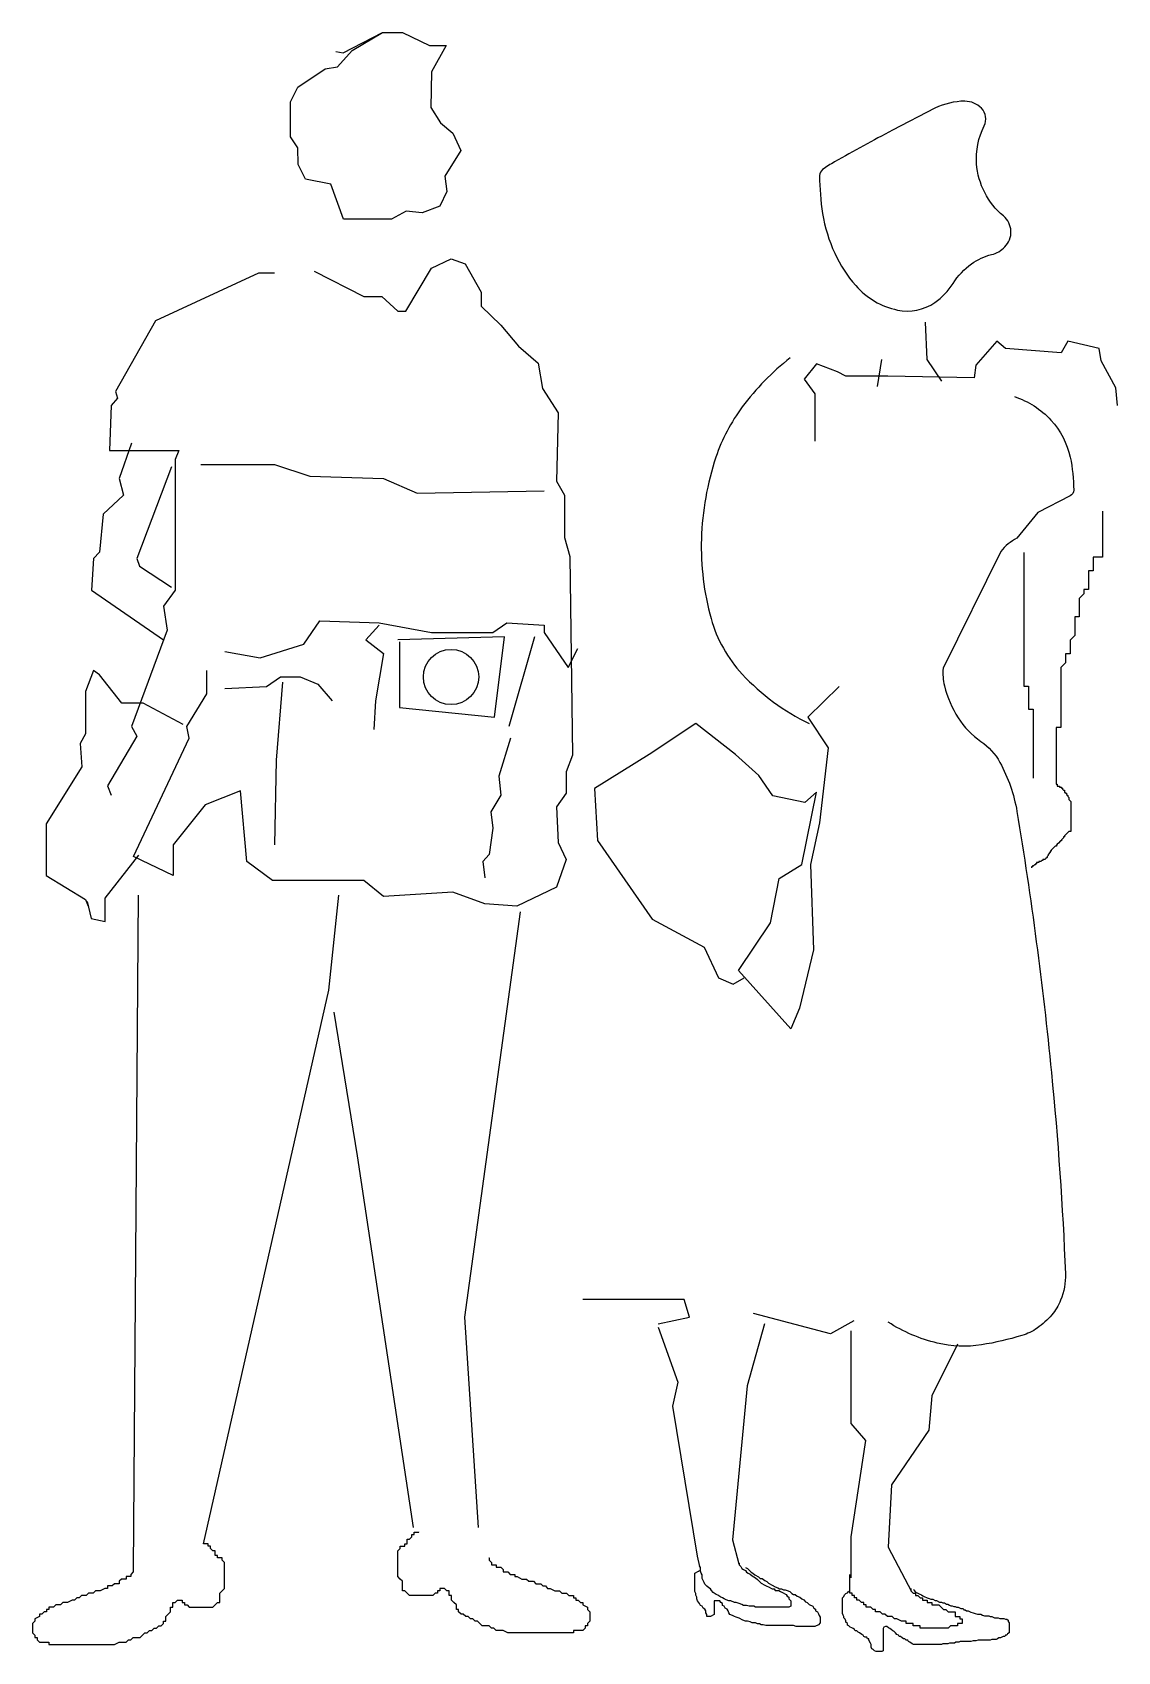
# Model space of a CAD drawing. Extents: x -0.47 to 0.67, y -0.01 to 1.69.
import ezdxf

# ---------------------------------------------------------------- set-up
doc = ezdxf.new("R2010")
doc.units = 0
doc.header["$LTSCALE"] = 100
doc.header["$MEASUREMENT"] = 0
doc.layers.add('P-PESSOA', color=2, linetype='CONTINUOUS')

msp = doc.modelspace()

# ---------------------------------------------------------------- linework, layer by layer
at = {"layer": 'P-PESSOA', "linetype": 'CONTINUOUS'}
for p, q in [((0.4676, 1.3874), (0.4695, 1.3483)), ((0.4219, 1.3483), (0.4174, 1.3199)), ((0.4695, 1.3483), (0.485, 1.3253))]:
    msp.add_line(p, q, dxfattribs=at)
for points in [[(-0.1509, 1.6716), (-0.1432, 1.6701), (-0.102, 1.6916), (-0.0808, 1.6916), (-0.0524, 1.6778), (-0.0351, 1.6778), (-0.0505, 1.6502), (-0.0512, 1.6126), (-0.0409, 1.5965), (-0.028, 1.5858), (-0.0196, 1.5674), (-0.0364, 1.5406), (-0.0344, 1.5245), (-0.0415, 1.5092), (-0.0602, 1.5023), (-0.0769, 1.5038), (-0.0923, 1.4954), (-0.1426, 1.4954), (-0.1561, 1.5322), (-0.1825, 1.5375), (-0.1902, 1.5529), (-0.1908, 1.5705), (-0.1985, 1.582), (-0.1985, 1.6188), (-0.1906, 1.6342), (-0.1619, 1.6532), (-0.149, 1.6555), (-0.1335, 1.6724), (-0.102, 1.6916)], [(-0.1734, 1.441), (-0.1213, 1.4142), (-0.1026, 1.4142), (-0.0859, 1.3988), (-0.0775, 1.3988), (-0.0505, 1.4441), (-0.0299, 1.454), (-0.0151, 1.4487), (0.0016, 1.4188), (0.0016, 1.4042), (0.0222, 1.3843), (0.0409, 1.3621), (0.0615, 1.3444), (0.066, 1.3176), (0.0827, 1.2923), (0.0808, 1.2203), (0.0892, 1.2057), (0.0892, 1.1613), (0.0949, 1.1414), (0.0975, 0.933), (0.0911, 0.9153), (0.0911, 0.8931), (0.0808, 0.8785), (0.0827, 0.841), (0.0911, 0.8234), (0.0808, 0.7943), (0.039, 0.7743), (0.0055, 0.7766), (-0.028, 0.7889), (-0.1007, 0.7843), (-0.1213, 0.8012), (-0.2172, 0.8012), (-0.2442, 0.8211), (-0.2507, 0.8954), (-0.288, 0.8808), (-0.3215, 0.8387), (-0.3215, 0.8065), (-0.3633, 0.8264), (-0.3047, 0.9506), (-0.3073, 0.9628), (-0.2861, 0.9973), (-0.2861, 1.0218)], [(-0.2153, 1.4387), (-0.232, 1.4387), (-0.3401, 1.3889), (-0.382, 1.3146), (-0.3801, 1.3077), (-0.3865, 1.3), (-0.3884, 1.2525), (-0.3157, 1.2525), (-0.3195, 1.2433), (-0.3195, 1.1061), (-0.3318, 1.0893), (-0.3279, 1.064), (-0.3652, 0.9628), (-0.3595, 0.9529), (-0.3903, 0.9008), (-0.3865, 0.8908)], [(0.6697, 1.2999), (0.6677, 1.3183), (0.6523, 1.3467), (0.6504, 1.3597), (0.6175, 1.3674), (0.6105, 1.3551), (0.5519, 1.3597), (0.5429, 1.3674), (0.521, 1.3421), (0.5191, 1.329), (0.4284, 1.3306), (0.3846, 1.3306), (0.3756, 1.3352), (0.3537, 1.3437), (0.3408, 1.3276), (0.3518, 1.3123), (0.3518, 1.2624)], [(-0.3652, 1.2602), (-0.3781, 1.2234), (-0.3736, 1.2057), (-0.3949, 1.1858), (-0.3987, 1.146), (-0.4052, 1.1391), (-0.4071, 1.1061), (-0.3318, 1.054)], [(-0.3234, 1.2356), (-0.3595, 1.1391), (-0.3569, 1.1314), (-0.3234, 1.1092)], [(-0.2925, 1.2379), (-0.2153, 1.2379), (-0.178, 1.2257), (-0.1007, 1.2234), (-0.0653, 1.208), (0.0679, 1.2103)], [(0.6537, 1.1891), (0.6537, 1.1408), (0.644, 1.1408), (0.644, 1.1263), (0.6392, 1.1263), (0.6392, 1.1069), (0.6343, 1.1069), (0.6343, 1.1021), (0.6295, 1.0972), (0.6295, 1.0779), (0.6247, 1.0779), (0.6247, 1.0586), (0.6198, 1.0537), (0.6198, 1.0392), (0.615, 1.0392), (0.615, 1.0296), (0.6101, 1.0247), (0.6101, 0.9619), (0.6053, 0.9619), (0.6053, 0.9025), (0.6064, 0.9025), (0.6064, 0.9004), (0.6086, 0.9004), (0.6086, 0.8993), (0.6108, 0.8993), (0.6108, 0.8982), (0.6119, 0.8982), (0.6119, 0.8971), (0.613, 0.896), (0.6141, 0.896), (0.6141, 0.8938), (0.6151, 0.8938), (0.6151, 0.8928), (0.6162, 0.8928), (0.6162, 0.8917), (0.6173, 0.8906), (0.6173, 0.8895), (0.6184, 0.8884), (0.6184, 0.8862), (0.6206, 0.8841), (0.6206, 0.8526), (0.6184, 0.8526), (0.6173, 0.8515), (0.6162, 0.8504), (0.6151, 0.8493), (0.6141, 0.8482), (0.6141, 0.8471), (0.613, 0.8471), (0.613, 0.8461), (0.6119, 0.845), (0.6108, 0.8439), (0.6108, 0.8428), (0.6097, 0.8428), (0.6075, 0.8406), (0.6064, 0.8395), (0.6054, 0.8385), (0.6054, 0.8374), (0.6043, 0.8374), (0.601, 0.8341), (0.5999, 0.833), (0.5999, 0.8319), (0.5988, 0.8319), (0.5988, 0.8309), (0.5967, 0.8287), (0.5967, 0.8276), (0.5956, 0.8265), (0.5956, 0.8254), (0.5945, 0.8243), (0.5934, 0.8233), (0.5912, 0.8233), (0.5912, 0.8222), (0.5901, 0.8222), (0.5891, 0.8211), (0.5869, 0.8211), (0.5869, 0.82), (0.5847, 0.82), (0.5847, 0.8189), (0.5836, 0.8189), (0.5836, 0.8178), (0.5825, 0.8178), (0.5815, 0.8167), (0.5804, 0.8167), (0.5804, 0.8157), (0.5793, 0.8157), (0.5793, 0.8146)], [(0.5714, 1.1456), (0.5714, 1.0054), (0.5763, 1.0054), (0.5763, 0.9812), (0.5811, 0.9812), (0.5811, 0.9087)], [(-0.2674, 1.0418), (-0.2301, 1.0349), (-0.1844, 1.0494), (-0.1677, 1.0739), (-0.1052, 1.0716), (-0.0505, 1.0617), (0.0139, 1.0617), (0.0287, 1.0716), (0.0679, 1.0694), (0.0679, 1.0617), (0.093, 1.0249), (0.1033, 1.0448)], [(-0.1052, 1.0694), (-0.1194, 1.054), (-0.1007, 1.0395), (-0.1091, 0.9897), (-0.111, 0.9598)], [(-0.084, 1.0517), (-0.084, 0.9828), (0.0158, 0.9728), (0.0261, 1.0571), (-0.0859, 1.054)], [(0.0576, 1.0571), (0.0306, 0.9628)], [(-0.3112, 0.9651), (-0.353, 0.9874), (-0.3755, 0.9874), (-0.3987, 1.0172), (-0.4052, 1.0218), (-0.4135, 0.9996), (-0.4135, 0.9552), (-0.4193, 0.9452), (-0.4174, 0.9207), (-0.4547, 0.8609), (-0.4547, 0.8065), (-0.4135, 0.7812), (-0.4109, 0.7743)], [(-0.2674, 1.0027), (-0.2236, 1.005), (-0.2088, 1.0149), (-0.1882, 1.0149), (-0.1696, 1.0073), (-0.1548, 0.9897)], [(-0.2069, 1.0096), (-0.2134, 0.9276), (-0.2153, 0.8387)], [(0.3775, 1.005), (0.3447, 0.9728), (0.3659, 0.9406), (0.3569, 0.8617), (0.3473, 0.818), (0.3505, 0.7284), (0.3357, 0.6671), (0.3267, 0.6456), (0.2719, 0.7069), (0.3054, 0.7567), (0.3144, 0.8035), (0.3382, 0.818), (0.3537, 0.8939), (0.3415, 0.8831), (0.308, 0.89), (0.2932, 0.9115), (0.2687, 0.9337), (0.2269, 0.9659), (0.178, 0.9337), (0.1207, 0.8977), (0.1239, 0.8433), (0.1812, 0.7605), (0.2359, 0.7314), (0.2507, 0.6992), (0.2662, 0.6923), (0.2777, 0.6992)], [(0.0325, 0.9506), (0.0203, 0.9107), (0.0222, 0.8908), (0.0119, 0.8732), (0.0139, 0.8563), (0.01, 0.8287), (0.0036, 0.8211), (0.0055, 0.8042)], [(-0.4118, 0.7791), (-0.4077, 0.7613), (-0.3929, 0.7582), (-0.3929, 0.7828), (-0.3575, 0.828)], [(-0.3582, 0.7858), (-0.3634, 0.0779), (-0.3636, 0.0779), (-0.3636, 0.0754), (-0.366, 0.0729), (-0.366, 0.0705), (-0.371, 0.0705), (-0.371, 0.068), (-0.3759, 0.068), (-0.3783, 0.0656), (-0.3783, 0.0631), (-0.3832, 0.0631), (-0.3857, 0.0607), (-0.3906, 0.0607), (-0.3906, 0.0582), (-0.3931, 0.0582), (-0.398, 0.0557), (-0.4029, 0.0557), (-0.4054, 0.0533), (-0.4103, 0.0533), (-0.4127, 0.0508), (-0.4177, 0.0508), (-0.4201, 0.0484), (-0.4226, 0.0484), (-0.425, 0.0459), (-0.4275, 0.0459), (-0.4324, 0.0435), (-0.4373, 0.0435), (-0.4398, 0.041), (-0.4447, 0.041), (-0.4472, 0.0385), (-0.4521, 0.0385), (-0.4521, 0.0361), (-0.4545, 0.0361), (-0.4545, 0.0336), (-0.457, 0.0336), (-0.4594, 0.0312), (-0.4619, 0.0312), (-0.4619, 0.0287), (-0.4668, 0.0263), (-0.4668, 0.0238), (-0.4693, 0.0214), (-0.4693, 0.0115), (-0.4668, 0.0091), (-0.4668, 0.0066), (-0.4644, 0.0066), (-0.4644, 0.0042), (-0.4619, 0.0017), (-0.4521, 0.0017), (-0.4521, -0.0008), (-0.3832, -0.0008), (-0.3783, 0.0017), (-0.371, 0.0017), (-0.3685, 0.0042), (-0.366, 0.0042), (-0.3636, 0.0066), (-0.3562, 0.0066), (-0.3537, 0.0091), (-0.3513, 0.0115), (-0.3488, 0.0115), (-0.3464, 0.014), (-0.3439, 0.014), (-0.3415, 0.0164), (-0.339, 0.0164), (-0.3365, 0.0189), (-0.3341, 0.0189), (-0.3316, 0.0214), (-0.3316, 0.0238), (-0.3292, 0.0238), (-0.3292, 0.0287), (-0.3267, 0.0312), (-0.3242, 0.0336), (-0.3242, 0.0385), (-0.3218, 0.0385), (-0.3218, 0.0435), (-0.3193, 0.0435), (-0.3169, 0.0459), (-0.312, 0.0459), (-0.312, 0.0435), (-0.3095, 0.0435), (-0.3095, 0.041), (-0.307, 0.041), (-0.3046, 0.0385), (-0.28, 0.0385), (-0.2775, 0.041), (-0.2751, 0.0435), (-0.2726, 0.0435), (-0.2726, 0.0533), (-0.2702, 0.0557), (-0.2677, 0.0582), (-0.2677, 0.0852), (-0.2702, 0.0877), (-0.2702, 0.0901), (-0.2751, 0.0901), (-0.2751, 0.0926), (-0.2775, 0.0926), (-0.2775, 0.0975), (-0.28, 0.0975), (-0.2825, 0.1), (-0.2825, 0.1024), (-0.2849, 0.1024), (-0.2849, 0.1049), (-0.2898, 0.1049), (-0.2898, 0.1051), (-0.158, 0.6862), (-0.1477, 0.7858)], [(0.0428, 0.7682), (-0.0158, 0.3429), (-0.0016, 0.1222)], [(-0.1528, 0.6632), (-0.1284, 0.5123), (-0.0698, 0.1222)], [(0.1876, 0.336), (0.2205, 0.3429), (0.2147, 0.3613), (0.1085, 0.3613)], [(0.393, 0.3391), (0.3685, 0.3253), (0.2874, 0.3468)], [(0.1876, 0.3322), (0.2082, 0.2747), (0.2024, 0.2494), (0.2285, 0.092), (0.231, 0.0813)], [(0.299, 0.336), (0.281, 0.2709), (0.2655, 0.1092), (0.272, 0.0839)], [(0.3897, 0.3284), (0.3897, 0.2311), (0.4052, 0.2134), (0.3897, 0.1123), (0.3897, 0.0694)], [(0.5017, 0.3146), (0.4747, 0.2602), (0.4715, 0.2242), (0.4322, 0.1667), (0.429, 0.1016), (0.4535, 0.0548)], [(0.0099, 0.0901), (0.0101, 0.0901), (0.0101, 0.0877), (0.0125, 0.0852), (0.0125, 0.0828), (0.0175, 0.0828), (0.0175, 0.0803), (0.0224, 0.0803), (0.0248, 0.0779), (0.0248, 0.0754), (0.0297, 0.0754), (0.0322, 0.0729), (0.0371, 0.0729), (0.0371, 0.0705), (0.0396, 0.0705), (0.0445, 0.068), (0.0494, 0.068), (0.0519, 0.0656), (0.0568, 0.0656), (0.0592, 0.0631), (0.0642, 0.0631), (0.0666, 0.0607), (0.0691, 0.0607), (0.0715, 0.0582), (0.074, 0.0582), (0.0789, 0.0557), (0.0838, 0.0557), (0.0863, 0.0533), (0.0912, 0.0533), (0.0937, 0.0508), (0.0986, 0.0508), (0.0986, 0.0484), (0.101, 0.0484), (0.101, 0.0459), (0.1035, 0.0459), (0.1059, 0.0435), (0.1084, 0.0435), (0.1084, 0.041), (0.1133, 0.0385), (0.1133, 0.0361), (0.1158, 0.0336), (0.1158, 0.0238), (0.1133, 0.0214), (0.1133, 0.0189), (0.1109, 0.0189), (0.1109, 0.0164), (0.1084, 0.014), (0.0986, 0.014), (0.0986, 0.0115), (0.0297, 0.0115), (0.0248, 0.014), (0.0175, 0.014), (0.015, 0.0164), (0.0125, 0.0164), (0.0101, 0.0189), (0.0027, 0.0189), (0.0002, 0.0214), (-0.0022, 0.0238), (-0.0047, 0.0238), (-0.0071, 0.0263), (-0.0096, 0.0263), (-0.012, 0.0287), (-0.0145, 0.0287), (-0.017, 0.0312), (-0.0194, 0.0312), (-0.0219, 0.0336), (-0.0219, 0.0361), (-0.0243, 0.0361), (-0.0243, 0.041), (-0.0268, 0.0435), (-0.0293, 0.0459), (-0.0293, 0.0508), (-0.0317, 0.0508), (-0.0317, 0.0557), (-0.0342, 0.0557), (-0.0366, 0.0582), (-0.0415, 0.0582), (-0.0415, 0.0557), (-0.044, 0.0557), (-0.044, 0.0533), (-0.0465, 0.0533), (-0.0489, 0.0508), (-0.0735, 0.0508), (-0.076, 0.0533), (-0.0784, 0.0557), (-0.0809, 0.0557), (-0.0809, 0.0656), (-0.0833, 0.068), (-0.0858, 0.0705), (-0.0858, 0.0975), (-0.0833, 0.1), (-0.0833, 0.1024), (-0.0784, 0.1024), (-0.0784, 0.1049), (-0.076, 0.1049), (-0.076, 0.1098), (-0.0735, 0.1098), (-0.071, 0.1122), (-0.071, 0.1147), (-0.0686, 0.1147), (-0.0686, 0.1172), (-0.0637, 0.1172), (-0.0637, 0.1174)], [(0.2792, 0.08), (0.2811, 0.079), (0.285, 0.0752), (0.2869, 0.0742), (0.2889, 0.0723), (0.2927, 0.0703), (0.2947, 0.0684), (0.2966, 0.0684), (0.2995, 0.0664), (0.3014, 0.0655), (0.3034, 0.0635), (0.3073, 0.0616), (0.3102, 0.0597), (0.3131, 0.0587), (0.315, 0.0577), (0.3169, 0.0577), (0.3189, 0.0568), (0.3208, 0.0568), (0.3227, 0.0558), (0.3256, 0.0548), (0.3276, 0.0529), (0.3295, 0.0519), (0.3314, 0.0519), (0.3334, 0.05), (0.3363, 0.049), (0.3382, 0.0471), (0.3402, 0.0461), (0.3421, 0.0442), (0.344, 0.0432), (0.346, 0.0413), (0.3498, 0.0394), (0.3508, 0.0374), (0.3527, 0.0365), (0.3527, 0.0345), (0.3547, 0.0336), (0.3556, 0.0316), (0.3566, 0.0297), (0.3576, 0.0278), (0.3576, 0.022), (0.3556, 0.02), (0.3518, 0.0181), (0.3324, 0.0181), (0.3295, 0.0191), (0.3005, 0.0191), (0.2976, 0.02), (0.2956, 0.02), (0.2937, 0.021), (0.2918, 0.021), (0.2898, 0.022), (0.286, 0.022), (0.284, 0.0229), (0.2811, 0.0239), (0.2792, 0.0239), (0.2763, 0.0249), (0.2724, 0.0268), (0.2695, 0.0278), (0.2676, 0.0287), (0.2656, 0.0297), (0.2627, 0.0307), (0.2618, 0.0326), (0.2608, 0.0345), (0.2598, 0.0365), (0.2579, 0.0374), (0.2569, 0.0394), (0.255, 0.0403), (0.255, 0.0423), (0.2531, 0.0432), (0.2521, 0.0452), (0.2463, 0.0452), (0.2463, 0.0307), (0.2424, 0.0287), (0.2385, 0.0287), (0.2385, 0.0307), (0.2376, 0.0326), (0.2376, 0.0345), (0.2366, 0.0365), (0.2347, 0.0374), (0.2337, 0.0394), (0.2318, 0.0403), (0.2308, 0.0423), (0.2289, 0.0452), (0.2279, 0.0471), (0.2279, 0.049), (0.2269, 0.051), (0.2269, 0.0529), (0.226, 0.0548), (0.226, 0.0742), (0.2298, 0.0761), (0.2308, 0.0771)], [(0.2724, 0.0848), (0.2724, 0.0829), (0.2743, 0.081), (0.2753, 0.079), (0.2772, 0.0781), (0.2792, 0.0771), (0.2802, 0.0752), (0.2821, 0.0742), (0.284, 0.0732), (0.286, 0.0713), (0.2879, 0.0703), (0.2898, 0.0694), (0.2918, 0.0674), (0.2937, 0.0655), (0.2956, 0.0635), (0.2995, 0.0616), (0.3014, 0.0606), (0.3034, 0.0597), (0.3073, 0.0577), (0.3092, 0.0577), (0.3102, 0.0558), (0.314, 0.0558), (0.316, 0.0548), (0.3179, 0.0539), (0.3218, 0.0519), (0.3227, 0.05), (0.3247, 0.049), (0.3247, 0.0471), (0.3266, 0.0452), (0.3266, 0.0394), (0.3247, 0.0384), (0.2898, 0.0384), (0.2879, 0.0394), (0.2831, 0.0394), (0.2802, 0.0403), (0.2772, 0.0403), (0.2753, 0.0413), (0.2724, 0.0423), (0.2695, 0.0432), (0.2676, 0.0432), (0.2637, 0.0452), (0.2618, 0.0452), (0.2589, 0.0461), (0.2569, 0.0471), (0.255, 0.0481), (0.2531, 0.049), (0.2501, 0.051), (0.2482, 0.0519), (0.2453, 0.0539), (0.2434, 0.0558), (0.2424, 0.0577), (0.2405, 0.0587), (0.2385, 0.0606), (0.2366, 0.0626), (0.2356, 0.0645), (0.2347, 0.0664), (0.2337, 0.0684), (0.2337, 0.0723), (0.2327, 0.0742), (0.2318, 0.0761), (0.2318, 0.08), (0.2308, 0.0819)], [(0.4526, 0.0582), (0.4526, 0.0557), (0.455, 0.0533), (0.4575, 0.0533), (0.4575, 0.0508), (0.4599, 0.0508), (0.4624, 0.0484), (0.4648, 0.0484), (0.4648, 0.0459), (0.4698, 0.0459), (0.4698, 0.0435), (0.4747, 0.0435), (0.4747, 0.041), (0.4821, 0.041), (0.4845, 0.0385), (0.487, 0.0361), (0.4894, 0.0361), (0.4919, 0.0336), (0.4993, 0.0336), (0.4993, 0.0287), (0.5042, 0.0287), (0.5042, 0.0263), (0.5066, 0.0263), (0.5066, 0.0214), (0.5017, 0.0214), (0.5017, 0.0189), (0.4943, 0.0189), (0.4919, 0.0164), (0.4624, 0.0164), (0.4624, 0.0189), (0.455, 0.0189), (0.455, 0.0214), (0.4476, 0.0214), (0.4476, 0.0238), (0.4427, 0.0238), (0.4378, 0.0263), (0.4354, 0.0263), (0.4329, 0.0287), (0.428, 0.0287), (0.4255, 0.0312), (0.4231, 0.0312), (0.4206, 0.0336), (0.4157, 0.0336), (0.4157, 0.0361), (0.4132, 0.0361), (0.4108, 0.0385), (0.4059, 0.0385), (0.4059, 0.041), (0.4034, 0.041), (0.4034, 0.0435), (0.4009, 0.0435), (0.3985, 0.0459), (0.396, 0.0459), (0.396, 0.0484), (0.3936, 0.0484), (0.3936, 0.0508), (0.3911, 0.0508), (0.3911, 0.0533), (0.3886, 0.0533), (0.3886, 0.0729)], [(0.4554, 0.0573), (0.4562, 0.0558), (0.4577, 0.0543), (0.4592, 0.0536), (0.4607, 0.0528), (0.4622, 0.052), (0.4637, 0.0513), (0.4652, 0.0505), (0.4668, 0.0498), (0.4698, 0.0483), (0.472, 0.0475), (0.4735, 0.0468), (0.4758, 0.0468), (0.4781, 0.0453), (0.4796, 0.0453), (0.4826, 0.0438), (0.4848, 0.0438), (0.4863, 0.043), (0.4879, 0.043), (0.4901, 0.0415), (0.4916, 0.0415), (0.4931, 0.0407), (0.4946, 0.04), (0.4961, 0.04), (0.4977, 0.0392), (0.4992, 0.0392), (0.5007, 0.0385), (0.5022, 0.0385), (0.5037, 0.0377), (0.5052, 0.037), (0.5075, 0.037), (0.5082, 0.0355), (0.5097, 0.0355), (0.5112, 0.0347), (0.5127, 0.0347), (0.5142, 0.034), (0.5157, 0.0332), (0.518, 0.0325), (0.5203, 0.0317), (0.5225, 0.031), (0.5263, 0.031), (0.5278, 0.0302), (0.5301, 0.0295), (0.5346, 0.0295), (0.5361, 0.0287), (0.5376, 0.0287), (0.5391, 0.0279), (0.5406, 0.0272), (0.5444, 0.0272), (0.5459, 0.0264), (0.5504, 0.0264), (0.5519, 0.0257), (0.5534, 0.0257), (0.5549, 0.0249), (0.5549, 0.0234), (0.5557, 0.0219), (0.5557, 0.0114), (0.5542, 0.0106), (0.5534, 0.0091), (0.5519, 0.0091), (0.5512, 0.0076), (0.5497, 0.0076), (0.5466, 0.0061), (0.5451, 0.0061), (0.5436, 0.0053), (0.5421, 0.0046), (0.5376, 0.0046), (0.5361, 0.0038), (0.5233, 0.0038), (0.521, 0.0031), (0.518, 0.0031), (0.5157, 0.0023), (0.5044, 0.0023), (0.5029, 0.0016), (0.4999, 0.0016), (0.4984, 0.0008), (0.4931, 0.0008), (0.4916, 0.0001), (0.4863, 0.0001), (0.4848, -0.0007), (0.4554, -0.0007), (0.4539, 0.0001), (0.4517, 0.0016), (0.4502, 0.0023), (0.4494, 0.0038), (0.4479, 0.0038), (0.4464, 0.0053), (0.4449, 0.0053), (0.4434, 0.0061), (0.4419, 0.0076), (0.4404, 0.0076), (0.4396, 0.0091), (0.4381, 0.0099), (0.4366, 0.0114), (0.4351, 0.0129), (0.4336, 0.0136), (0.4321, 0.0151), (0.4306, 0.0159), (0.4291, 0.0166), (0.4276, 0.0182), (0.426, 0.0182), (0.4245, 0.0174), (0.4238, 0.0159), (0.4238, -0.0075), (0.4223, -0.0082), (0.4162, -0.0082), (0.4147, -0.0075), (0.4132, -0.006), (0.4117, -0.0052), (0.411, -0.0037), (0.411, -0.0007), (0.4102, 0.0008), (0.4087, 0.0038), (0.4087, 0.0053), (0.4072, 0.0053), (0.4065, 0.0069), (0.4049, 0.0069), (0.4034, 0.0076), (0.4027, 0.0091), (0.4012, 0.0099), (0.3989, 0.0114), (0.3974, 0.0121), (0.3959, 0.0136), (0.3944, 0.0136), (0.3936, 0.0151), (0.3921, 0.0159), (0.3906, 0.0166), (0.3891, 0.0174), (0.3876, 0.0189), (0.3861, 0.0197), (0.3861, 0.0212), (0.3846, 0.0227), (0.3846, 0.0242), (0.3838, 0.0257), (0.3823, 0.0272), (0.3823, 0.0287), (0.3816, 0.0302), (0.3808, 0.0317), (0.3808, 0.0483), (0.3823, 0.0498), (0.3831, 0.0513), (0.3846, 0.0528), (0.3861, 0.0536), (0.3876, 0.0551)]]:
    msp.add_lwpolyline(points, dxfattribs=at)
msp.add_lwpolyline([(0.5217, 1.5536, -0.13578), (0.5296, 1.5934, 0.318686), (0.5268, 1.6119, 0.203697), (0.5094, 1.6193, 0.115834), (0.4779, 1.6119), (0.4335, 1.5889, 0.006822), (0.3726, 1.5556, 0.031691), (0.3601, 1.5475, 0.236939), (0.3569, 1.5412, 0.040008), (0.3601, 1.5015, 0.067521), (0.3728, 1.4597, 0.072975), (0.3949, 1.4257, 0.161542), (0.4386, 1.4001, 0.207285), (0.4779, 1.408, 0.09973), (0.497, 1.4279, -0.096392), (0.5165, 1.4487, -0.09356), (0.5374, 1.4583, 0.13588), (0.5513, 1.4663, 0.439731), (0.5498, 1.4989, -0.203289)], format="xyb", close=True, dxfattribs=at)
for points in [[(0.326, 1.3498, 0.066167), (0.2758, 1.2984, 0.080006), (0.2481, 1.2456, 0.07314), (0.2329, 1.1599, 0.075595), (0.243, 1.0762, 0.120451), (0.2758, 1.0178, 0.091979), (0.346, 0.9659), (0.346, 0.9659)], [(0.5613, 1.3092, -0.128712), (0.5997, 1.2846, -0.133595), (0.6199, 1.2456, -0.053305), (0.6236, 1.2111, -0.280508), (0.6199, 1.205), (0.5858, 1.1874), (0.564, 1.1606, 0.106171), (0.547, 1.1467), (0.4866, 1.0242, 0.088869), (0.4879, 1.0056, 0.07921), (0.5024, 0.972, 0.101542), (0.5262, 0.9473, -0.117865), (0.5461, 0.9253, -0.084217), (0.564, 0.8737, -0.016512), (0.6002, 0.5996, -0.014529), (0.6149, 0.3885, -0.109658), (0.6099, 0.3606, -0.075672), (0.6006, 0.3453, -0.065547), (0.5854, 0.3314, -0.079683), (0.5693, 0.3236, -0.03254), (0.5268, 0.3138, -0.100428), (0.4804, 0.3156, -0.083055), (0.429, 0.3376)]]:
    msp.add_lwpolyline(points, format="xyb", dxfattribs=at)
msp.add_circle((-0.0299, 1.0149), 0.029, dxfattribs=at)

doc.saveas('drawing.dxf')
